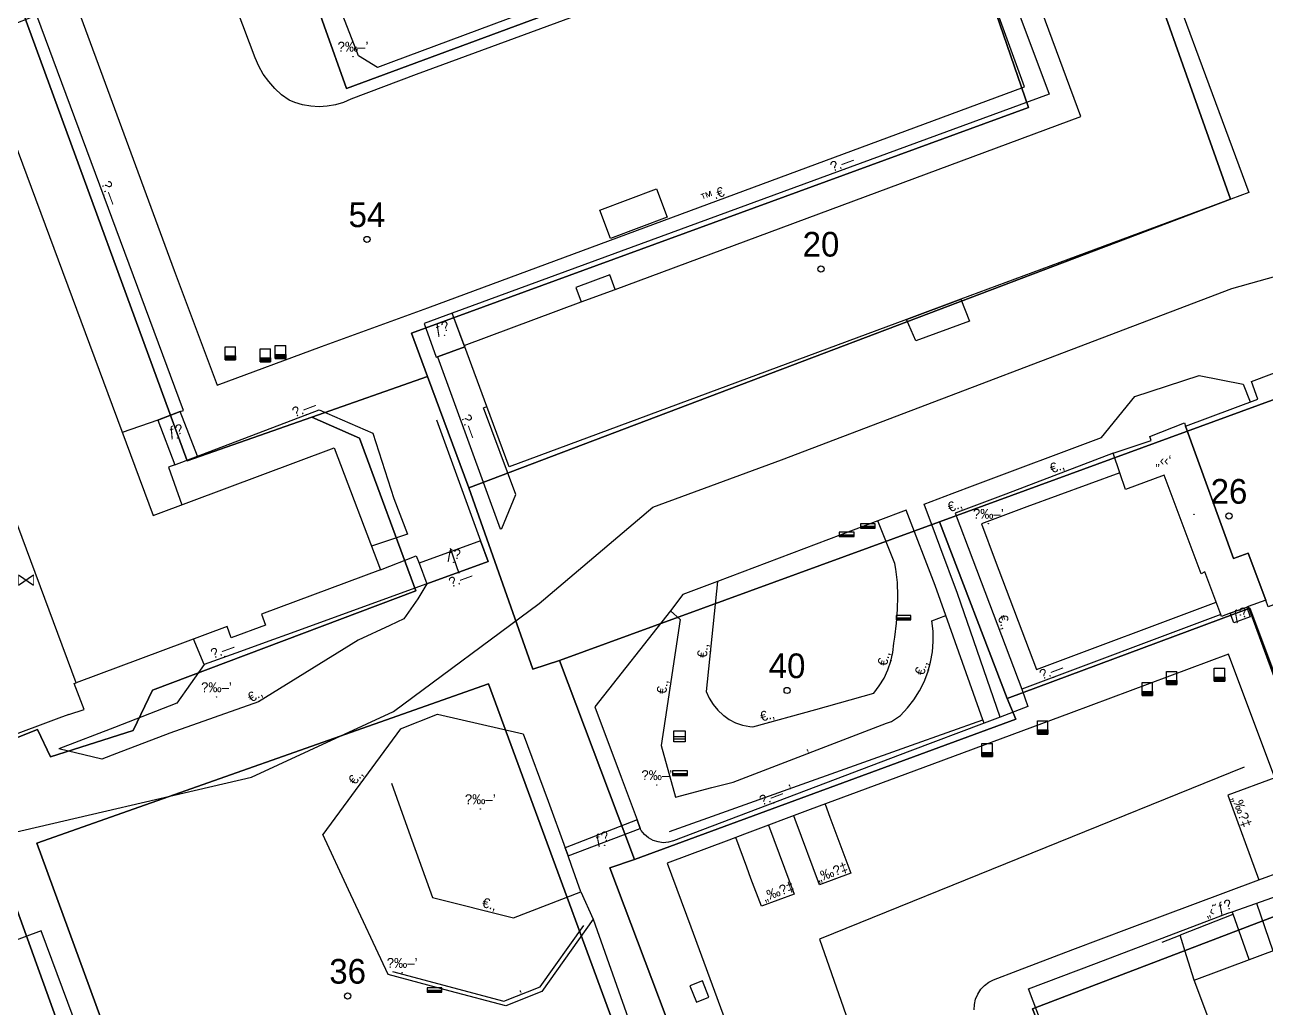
# Model space of a CAD drawing. Header units: metres. Extents: x 218299 to 220222, y 572714 to 574340.
# Drawn here: x 219743.6 to 219844.2, y 573828.1 to 573907.8 of the extents above; entities that cross this region are included whole.
import ezdxf
from ezdxf.enums import TextEntityAlignment as Align

# ---------------------------------------------------------------- set-up
doc = ezdxf.new("R2010")
doc.units = ezdxf.units.M
doc.header["$MEASUREMENT"] = 0
for name, color, linetype in [('1602', 44, 'Continuous'), ('1603', 44, 'Continuous'), ('A_POINTS', 2, 'Continuous'), ('M2200', 253, 'Continuous'), ('M2207', 253, 'Continuous'), ('M2401', 7, 'Continuous'), ('M2404', 7, 'Continuous'), ('M2407', 253, 'Continuous'), ('M2408', 253, 'Continuous'), ('M2412', 253, 'Continuous'), ('M2420', 253, 'Continuous'), ('M2430', 253, 'Continuous'), ('M2601', 253, 'Continuous'), ('M2602', 253, 'Continuous'), ('M2605', 253, 'Continuous'), ('M2804', 253, 'Continuous'), ('M4609', 253, 'Continuous'), ('M5202', 253, 'Continuous'), ('M5203', 253, 'Continuous'), ('M5235', 253, 'Continuous'), ('M5250', 253, 'Continuous')]:
    doc.layers.add(name, color=color, linetype=linetype)
doc.styles.add('HEBTXT', font='HEBTXT')
doc.styles.add('MAVAT_HEBTXT', font='HEBTXT')

# ---------------------------------------------------------------- blocks, each defined once
blk = doc.blocks.new('1603')
at = {"layer": 'A_POINTS'}
blk.add_circle((0, 0), 0.25, dxfattribs=at)
at = {"color": 0, "style": 'HEBTXT'}
blk.add_attdef('PARCEL_NUM', text='', height=2, dxfattribs=at).set_placement((0, 1), align=Align.CENTER)
at = {"color": 0, "style": 'HEBTXT', "flags": 1}
blk.add_attdef('LOT_NUM', text='', height=2, dxfattribs=at).set_placement((0, -2.5), align=Align.CENTER)
blk = doc.blocks.new('M2804')
blk.add_circle((0, 0), 0.025)
at = {"style": 'MAVAT_HEBTXT'}
blk.add_attdef('NAME', text='', height=0.8, dxfattribs=at).set_placement((0, 1.59), align=Align.MIDDLE)
blk = doc.blocks.new('M5202')
blk.add_lwpolyline([(-2, -0.53), (2, -0.53), (2, 0.67), (-2, 0.67)], close=True)
for points in [[(-2, 0), (2, 0)], [(-2, -0.33), (2, -0.33)]]:
    blk.add_lwpolyline(points)
at = {"style": 'MAVAT_HEBTXT', "flags": 1}
for tag, p in [('MARK', (0, 1.92)), ('HEIGHT', (0, -1.78)), ('NAME', (0, -4.35))]:
    blk.add_attdef(tag, text='', height=0.8, dxfattribs=at).set_placement(p, align=Align.MIDDLE)
blk = doc.blocks.new('M2404')
blk.add_circle((0, 0), 0.025)
at = {"style": 'MAVAT_HEBTXT'}
blk.add_attdef('NAME', text='', height=0.8, dxfattribs=at).set_placement((0, 1.59), align=Align.MIDDLE)
blk = doc.blocks.new('M2207')
blk.add_circle((0, 0), 0.025)
at = {"style": 'MAVAT_HEBTXT'}
blk.add_attdef('NAME', text='', height=0.8, dxfattribs=at).set_placement((0, 1.59), align=Align.MIDDLE)
blk = doc.blocks.new('M2408')
blk.add_circle((0, 0), 0.025)
at = {"style": 'MAVAT_HEBTXT'}
blk.add_attdef('NAME', text='', height=0.8, dxfattribs=at).set_placement((0, 1.59), align=Align.MIDDLE)
blk = doc.blocks.new('M2412')
blk.add_circle((0, 0), 0.025)
at = {"style": 'MAVAT_HEBTXT'}
blk.add_attdef('NAME', text='', height=0.8, dxfattribs=at).set_placement((0, 1.59), align=Align.MIDDLE)
blk = doc.blocks.new('M2430')
blk.add_circle((0, 0), 0.025)
at = {"style": 'MAVAT_HEBTXT'}
blk.add_attdef('NAME', text='', height=0.8, dxfattribs=at).set_placement((0, 1.25), align=Align.MIDDLE)
blk = doc.blocks.new('M2601')
blk.add_circle((0, 0), 0.025)
at = {"style": 'MAVAT_HEBTXT'}
blk.add_attdef('NAME', text='', height=0.8, dxfattribs=at).set_placement((0, 1.59), align=Align.MIDDLE)
blk = doc.blocks.new('M2602')
blk.add_circle((0, 0), 0.025)
at = {"style": 'MAVAT_HEBTXT'}
blk.add_attdef('NAME', text='', height=0.8, dxfattribs=at).set_placement((0, 1.59), align=Align.MIDDLE)
blk = doc.blocks.new('M2605')
blk.add_circle((0, 0), 0.025)
at = {"style": 'MAVAT_HEBTXT'}
blk.add_attdef('NAME', text='', height=0.8, dxfattribs=at).set_placement((0, 1.59), align=Align.MIDDLE)
blk = doc.blocks.new('*U89')
at = {"linetype": 'Continuous'}
for p, q in [((-0.85, 0), (-0.85, -0.66)), ((0.85, 0), (0.85, -0.66))]:
    blk.add_line(p, q, dxfattribs=at)
blk.add_solid([(-0.85, 0), (-0.85, -0.66), (0.85, -0.66)], dxfattribs=at)
at = {"linetype": 'Continuous', "extrusion": (0, 0, -1)}
blk.add_solid([(0.85, 0), (-0.85, 0), (-0.85, -0.66)], dxfattribs=at)
blk = doc.blocks.new('M5235')
for points in [[(-0.85, 1.47), (0.85, 1.47)], [(-0.85, -0.66), (-0.85, 1.47)], [(-0.85, 0), (0.85, 0)], [(0.85, -0.66), (0.85, 1.47)], [(-0.85, -0.66), (0.85, -0.66)]]:
    blk.add_lwpolyline(points)
at = {"linetype": 'Continuous'}
blk.add_blockref('*U89', (0, 0), dxfattribs=at)
at = {"style": 'MAVAT_HEBTXT', "flags": 1}
for tag, p in [('MARK', (0, 2.72)), ('HEIGHT', (0, -1.92)), ('NAME', (0, -4.48))]:
    blk.add_attdef(tag, text='', height=0.8, dxfattribs=at).set_placement(p, align=Align.MIDDLE)
blk = doc.blocks.new('M5203')
for points in [[(1.54, -1.47), (-1.54, -1.47), (-1.54, 1.47), (1.54, 1.47)], [(-1.54, 0), (1.54, 0)], [(1.54, 1.47), (1.54, -1.47)], [(-1.54, -0.66), (1.54, -0.66)]]:
    blk.add_lwpolyline(points)
at = {"style": 'MAVAT_HEBTXT', "flags": 1}
for tag, p in [('MARK', (0, 3.2)), ('HEIGHT', (0, -3.3)), ('NAME', (0, -5.87))]:
    blk.add_attdef(tag, text='', height=0.8, dxfattribs=at).set_placement(p, align=Align.MIDDLE)
blk = doc.blocks.new('M4609')
at = {"const_width": 0.134}
for points in [[(-1.22, -0.84), (-1.22, 0.84)], [(1.22, -0.84), (1.22, 0.84)]]:
    blk.add_lwpolyline(points, dxfattribs=at)
for points in [[(-1.22, -0.84), (1.22, 0.84)], [(-1.22, 0.84), (1.22, -0.84)]]:
    blk.add_lwpolyline(points)
at = {"style": 'MAVAT_HEBTXT', "flags": 1}
for tag, p in [('MARK', (0, 2.8)), ('HEIGHT', (0, -2.8)), ('NAME', (0, -5.37)), ('DIAMETER', (0, -7.94))]:
    blk.add_attdef(tag, text='', height=0.8, dxfattribs=at).set_placement(p, align=Align.MIDDLE)
blk = doc.blocks.new('111')
at = {"layer": 'M2200'}
for points in [[(219701.68, 573923.59, 610.08), (219722.63, 573931.39, 610.08), (219726.37, 573932.78, 610.08), (219729.5, 573933.94, 610.08), (219754.02, 573868.01, 610.08), (219768.69, 573873.48, 610.15), (219772.43, 573863.6, 610.15), (219772.43, 573863.6, 610.15), (219762.79, 573860, 610.15), (219763.12, 573859.11, 609.1), (219760.35, 573858.08, 609.1), (219760.01, 573859.01, 610.15), (219747.78, 573854.46, 610.15), (219747.78, 573854.46, 610.15), (219730.97, 573899.66, 610.1), (219723.28, 573920.34, 610.08), (219705.36, 573913.68, 610.08)], [(219842.79, 573894.18, 608.43), (219819.45, 573885.52, 608.43), (219815.06, 573883.89, 608.43), (219815.06, 573883.89, 608.43), (219782.87, 573871.94, 608.43), (219781.05, 573876.84, 608.46), (219779.26, 573881.66, 608.5), (219779.26, 573881.66, 608.5), (219779.22, 573881.78, 608.5), (219779.22, 573881.78, 608.5), (219779.22, 573881.78, 608.5), (219788.7, 573885.3, 608.5), (219791.46, 573886.32, 608.5), (219829.18, 573900.33, 608.5), (219823.71, 573915.08, 608.54), (219833.67, 573918.78, 608.54)], [(219852.9, 573880.89, 602.69), (219853.86, 573878.32, 602.69), (219855.26, 573878.84, 601.79), (219856.46, 573875.63, 601.79), (219855, 573875.09, 602.31), (219857.35, 573868.8, 602.61), (219857.35, 573868.8, 602.61), (219848.14, 573865.36, 602.61), (219848.14, 573865.36, 602.61), (219849.24, 573862.43, 601.94), (219849.24, 573862.43, 601.94), (219844.36, 573860.61, 601.94), (219844.36, 573860.61, 601.94), (219844.16, 573861.14, 602.02), (219842.74, 573864.96, 602.61), (219842.74, 573864.96, 602.61), (219841.55, 573864.51, 602.61), (219841.55, 573864.51, 602.61), (219837.65, 573875.25, 602.69), (219837.65, 573875.25, 602.69), (219843.52, 573877.44, 602.69), (219842.99, 573878.87, 601.94), (219846.3, 573880.11, 601.94), (219846.85, 573878.63, 602.69)], [(219863.08, 573829.54, 610.45), (219841.67, 573821.53, 610.49), (219838.36, 573830.37, 610.56), (219838.36, 573830.37, 610.56), (219859.83, 573838.39, 610.41)], [(219744.95, 573834.36, 602.22), (219738.04, 573831.79, 602.29), (219738, 573831.9, 602.29), (219731.36, 573829.43, 602.29), (219731.36, 573829.43, 602.29), (219734.04, 573822.2, 602.37), (219737.22, 573823.38, 602.37), (219739.39, 573817.52, 602.29), (219749.77, 573821.37, 602.29), (219749.77, 573821.37, 602.29)]]:
    blk.add_polyline3d(points, close=True, dxfattribs=at)
at = {"layer": 'M2207'}
for points in [[(219795.66, 573892.17, 600.04), (219791.07, 573890.45, 600.04), (219790.21, 573892.74, 600.04), (219794.81, 573894.46, 600.04), (219795.66, 573892.17, 600.04)], [(219791.46, 573886.32, 601.14), (219791.02, 573887.49, 601.14), (219788.26, 573886.46, 601.14), (219788.7, 573885.3, 601.14), (219791.46, 573886.32, 601.14)], [(219819.45, 573885.52, 602.29), (219820.16, 573883.74, 602.29), (219815.8, 573882.14, 602.29), (219815.06, 573883.89, 602.29), (219819.45, 573885.52, 602.29)], [(219844.16, 573861.14, 602.02), (219842.72, 573860.62, 602.02), (219842.62, 573860.58, 602.02), (219842.58, 573860.56, 602.02), (219841.28, 573860.09, 602.02), (219840.57, 573859.83, 602.02), (219840.51, 573859.99, 602.03), (219839.22, 573863.43, 602.25), (219838.91, 573863.28, 602.17), (219835.91, 573871.26, 602.17), (219832.8, 573870.11, 601.8), (219832.33, 573871.47, 601.83), (219831.79, 573873.04, 601.87), (219831.79, 573873.04, 601.87), (219834.86, 573874.09, 602.17), (219834.77, 573874.41, 602.17), (219837.57, 573875.51, 602.81), (219837.65, 573875.25, 602.81), (219841.55, 573864.51, 602.81), (219842.74, 573864.96, 602.06)]]:
    blk.add_polyline3d(points, close=True, dxfattribs=at)
at = {"layer": 'M2401'}
for points in [[(219820.52, 573827.96, 598.85), (219820.55, 573828.39, 598.85), (219820.65, 573828.82, 598.85), (219820.83, 573829.24, 598.85), (219821.08, 573829.62, 598.85), (219821.38, 573829.94, 598.85), (219821.72, 573830.2, 598.85), (219822.09, 573830.4, 598.85), (219824.07, 573831.15, 598.85), (219828.53, 573832.84, 598.85), (219833.12, 573834.57, 598.85), (219843.6, 573838.48, 598.85), (219847.42, 573839.9, 598.85)], [(219844.88, 573846.74, 598.85), (219841.14, 573856.76, 598.85), (219828.39, 573852.03, 598.85), (219815.64, 573847.29, 598.85), (219807.25, 573844.18, 598.85), (219801.93, 573842.19, 598.85), (219800.66, 573841.71, 598.85), (219795.67, 573839.85, 598.85), (219797.57, 573834.69, 598.85), (219804.49, 573815.88, 598.85)], [(219745.82, 573914.78, 598.85), (219750.32, 573902.51, 598.85), (219755.73, 573887.85, 598.85), (219759.2, 573878.56, 598.85), (219767.67, 573881.69, 598.85), (219776.26, 573884.83, 598.85), (219824.6, 573902.72, 598.85), (219818.48, 573919.61, 598.85), (219775.33, 573903.72, 598.85), (219770.04, 573901.73, 598.85), (219769.43, 573901.46, 598.85), (219768.79, 573901.27, 598.85), (219768.13, 573901.15, 598.85), (219767.46, 573901.11, 598.85), (219766.79, 573901.15, 598.85), (219766.13, 573901.27, 598.85), (219765.49, 573901.47, 598.85), (219765.03, 573901.66, 598.85), (219764.43, 573902.09, 598.85), (219763.88, 573902.6, 598.85), (219763.38, 573903.15, 598.85), (219762.94, 573903.76, 598.85), (219762.58, 573904.41, 598.85), (219762.28, 573905.09, 598.85), (219756.98, 573919.13, 598.85)]]:
    blk.add_polyline3d(points, dxfattribs=at)
at = {"layer": 'M2404'}
for points in [[(219820.52, 573827.96, 598.85), (219820.55, 573828.39, 598.85), (219820.65, 573828.82, 598.85), (219820.83, 573829.24, 598.85), (219821.08, 573829.62, 598.85), (219821.38, 573829.94, 598.85), (219821.72, 573830.2, 598.85), (219822.09, 573830.4, 598.85), (219824.07, 573831.15, 598.85), (219828.53, 573832.84, 598.85), (219833.12, 573834.57, 598.85), (219843.6, 573838.48, 598.85), (219847.42, 573839.9, 598.85)], [(219844.88, 573846.74, 598.85), (219841.14, 573856.76, 598.85), (219828.39, 573852.03, 598.85), (219815.64, 573847.29, 598.85), (219807.25, 573844.18, 598.85), (219801.93, 573842.19, 598.85), (219800.66, 573841.71, 598.85), (219795.67, 573839.85, 598.85), (219797.57, 573834.69, 598.85), (219804.49, 573815.88, 598.85)], [(219745.82, 573914.78, 598.85), (219750.32, 573902.51, 598.85), (219755.73, 573887.85, 598.85), (219759.2, 573878.56, 598.85), (219767.67, 573881.69, 598.85), (219776.26, 573884.83, 598.85), (219824.6, 573902.72, 598.85), (219818.48, 573919.61, 598.85), (219775.33, 573903.72, 598.85), (219770.04, 573901.73, 598.85), (219769.43, 573901.46, 598.85), (219768.79, 573901.27, 598.85), (219768.13, 573901.15, 598.85), (219767.46, 573901.11, 598.85), (219766.79, 573901.15, 598.85), (219766.13, 573901.27, 598.85), (219765.49, 573901.47, 598.85), (219765.03, 573901.66, 598.85), (219764.43, 573902.09, 598.85), (219763.88, 573902.6, 598.85), (219763.38, 573903.15, 598.85), (219762.94, 573903.76, 598.85), (219762.58, 573904.41, 598.85), (219762.28, 573905.09, 598.85), (219756.98, 573919.13, 598.85)]]:
    blk.add_polyline3d(points, dxfattribs=at)
at = {"layer": 'M2407'}
for points in [[(219820.62, 573870.48, 599.11), (219830.86, 573874.31, 599.22), (219833.54, 573877.63, 599.29), (219838.77, 573879.35, 599.29), (219842.31, 573878.65, 599.22), (219842.9, 573877.21, 599.22)], [(219782.13, 573866.92, 599.15), (219782.26, 573866.95, 599.15), (219783.41, 573869.7, 599.15), (219780.77, 573876.72, 599.23), (219781.05, 573876.84, 599.23)], [(219754.41, 573875.73, 598.4), (219751.52, 573874.72, 598.4)], [(219755.78, 573872.12, 598.4), (219755.26, 573871.92, 598.4), (219756.34, 573868.88, 598.4)], [(219832.33, 573871.47, 599.29), (219824.8, 573868.7, 599.29)], [(219818.76, 573869.79, 599.09), (219820.62, 573870.48, 599.11)], [(219817.48, 573866.25, 599.07), (219816.48, 573868.93, 599.07), (219818.76, 573869.79, 599.09)], [(219821.34, 573851.18, 598.99), (219821.24, 573851.45, 598.99), (219818.23, 573859.89, 599.04), (219817.36, 573862.34, 599.06), (219815.02, 573868.44, 599.06), (219812.74, 573867.57, 599.06), (219812.72, 573867.57, 599.06), (219799.73, 573862.66, 599.06), (219796.94, 573861.6, 599.06), (219795.94, 573860.27, 599.06)], [(219824.8, 573868.7, 599.29), (219821.12, 573867.34, 599.29), (219822.24, 573864.35, 599.29)], [(219774.62, 573866.49, 598.4), (219771.7, 573865.52, 598.4)], [(219817.75, 573865.53, 599.07), (219817.48, 573866.25, 599.07)], [(219822.65, 573851.68, 598.99), (219819.18, 573861.69, 599.07), (219817.75, 573865.53, 599.07)], [(219772.43, 573863.6, 598.4), (219775.32, 573864.73, 598.4), (219775.57, 573864.14, 598.4)], [(219822.24, 573864.35, 599.29), (219825.57, 573855.52, 599.29), (219840.14, 573860.97, 599.33)], [(219795.94, 573860.27, 599.06), (219789.8, 573852.5, 598.99), (219791.93, 573846.81, 598.91)], [(219757.41, 573857.74, 598.7), (219757.3, 573858, 598.7)], [(219758.16, 573855.93, 598.7), (219757.41, 573857.74, 598.7)], [(219747.18, 573851.89, 598.7), (219748.43, 573852.3, 598.7), (219747.63, 573854.39, 598.7), (219747.78, 573854.46, 598.7)], [(219774.06, 573850.71, 599), (219777.06, 573851.91, 599), (219783.99, 573850.32, 599), (219786.01, 573844.86, 599)], [(219791.93, 573846.81, 598.91), (219793.22, 573843.35, 598.87), (219793.48, 573842.64, 598.86)], [(219786.01, 573844.86, 599), (219787.4, 573841.07, 599)], [(219769.85, 573837.69, 598.95), (219767.76, 573842.17, 598.95)], [(219778.07, 573829.48, 598.79), (219773.06, 573830.81, 598.95), (219769.85, 573837.69, 598.95)], [(219788.66, 573837.51, 598.65), (219789.68, 573835.31, 598.65), (219789.68, 573835.31, 598.65), (219785.51, 573829.44, 598.65), (219782.58, 573828.28, 598.65), (219778.07, 573829.48, 598.79)], [(219843.39, 573836.6, 598.24), (219844.74, 573832.75, 598.24)], [(219842.81, 573832.03, 598.24), (219841.51, 573835.71, 598.23), (219841.44, 573835.91, 598.23)]]:
    blk.add_polyline3d(points, dxfattribs=at)
at = {"layer": 'M2408'}
for points in [[(219776.18, 573862.46, 599.08), (219775.46, 573861.24, 599.08)], [(219842.72, 573860.62, 598.85), (219849.6, 573841.92, 598.85), (219851.01, 573842.47, 598.85)], [(219829.28, 573818.22, 598.23), (219827.43, 573823.1, 598.23), (219824.93, 573829.67, 598.23), (219830.22, 573831.67, 598.23), (219841.09, 573835.79, 598.23), (219841.44, 573835.91, 598.23), (219852.06, 573839.66, 598.23), (219860.2, 573842.53, 598.23), (219866.01, 573844.58, 598.23), (219865.37, 573846.4, 598.23)], [(219789.68, 573835.31, 598.49), (219792.49, 573827.27, 598.49), (219794.51, 573822.46, 598.49), (219794.58, 573822.24, 598.49), (219795.08, 573822.39, 598.49), (219799.71, 573820.66, 598.49), (219800.11, 573819.66, 598.49), (219801.49, 573815.54, 598.49)]]:
    blk.add_polyline3d(points, dxfattribs=at)
at = {"layer": 'M2412'}
for points in [[(219778.25, 573884.39, 599.15), (219775.97, 573883.57, 598.1), (219776.96, 573880.83, 598.1), (219777.05, 573880.86, 598.14), (219779.26, 573881.66, 599.15)], [(219754.41, 573875.73, 598.4), (219755.78, 573872.12, 598.4), (219757.6, 573872.82, 597.95), (219756.22, 573876.42, 597.95), (219756.22, 573876.42, 597.95), (219754.45, 573875.74, 598.4), (219754.41, 573875.73, 598.4)], [(219780.53, 573865.96, 598.4), (219780.53, 573865.96, 598.4), (219775.57, 573864.14, 598.4), (219776.18, 573862.46, 599.08), (219781.15, 573864.29, 599.08), (219780.53, 573865.96, 598.4)], [(219842.62, 573860.58, 599.93), (219842.9, 573859.8, 598.73), (219841.57, 573859.31, 598.73), (219841.28, 573860.09, 599.93), (219842.62, 573860.58, 599.93)], [(219793.22, 573843.35, 598.85), (219787.4, 573841.07, 598.85), (219787.63, 573840.43, 598.55), (219793.48, 573842.64, 598.55)]]:
    blk.add_polyline3d(points, close=True, dxfattribs=at)
at = {"layer": 'M2420'}
for points in [[(219741.3, 573842), (219762, 573846.81), (219773.5, 573852.12), (219785.3, 573860.88), (219794.5, 573868.69), (219804.91, 573872.5), (219841.41, 573886.38), (219846.5, 573887.81), (219850.8, 573889), (219851, 573896.38), (219850.2, 573909.12)], [(219842.41, 573847.62), (219808, 573833.69), (219819.3, 573801.38), (219834.8, 573760.19), (219843.63, 573738.51)]]:
    blk.add_lwpolyline(points, dxfattribs=at)
at = {"layer": 'M2430'}
for points in [[(219844.88, 573846.74, 598.13), (219841.09, 573845.35, 598.13), (219843.6, 573838.48, 598.13)], [(219808.45, 573844.62, 598.11), (219808.84, 573843.56, 598.11)], [(219806.03, 573843.37, 598.18), (219805.92, 573843.68, 598.18)], [(219807.99, 573838.09, 598.18), (219806.03, 573843.37, 598.18)], [(219808.84, 573843.56, 598.11), (219810.53, 573839.04, 598.11), (219807.99, 573838.09, 598.13)], [(219803.87, 573842.91, 598.18), (219804.74, 573840.59, 598.18)], [(219802.12, 573839.51, 598.18), (219801.22, 573841.92, 598.18)], [(219804.74, 573840.59, 598.18), (219805.95, 573837.33, 598.18)], [(219802.45, 573838.61, 598.18), (219802.12, 573839.51, 598.18)], [(219805.95, 573837.33, 598.15), (219803.29, 573836.35, 598.18), (219802.45, 573838.61, 598.18)]]:
    blk.add_polyline3d(points, dxfattribs=at)
at = {"layer": 'M2601'}
for points in [[(219778.09, 573865.35, 599.75), (219778.78, 573863.32, 600.38)], [(219813.43, 573851.17, 599.81), (219813.83, 573851.32, 599.81)], [(219815.45, 573849.39, 600.1), (219821.24, 573851.45, 600.13)], [(219800.8, 573846.36, 599.81), (219801.01, 573846.41, 599.81), (219813.43, 573851.17, 599.81)], [(219795.85, 573842.4, 599.98), (219815.45, 573849.39, 600.1)], [(219799.29, 573845.96, 599.81), (219800.8, 573846.36, 599.81)], [(219796.33, 573845.19, 599.81), (219799.29, 573845.96, 599.81)], [(219835.76, 573833.45, 598.65), (219837.22, 573834.02, 598.65), (219837.26, 573834.04, 598.65), (219841.51, 573835.71, 598.65)], [(219773.41, 573831.07, 599.14), (219782.44, 573828.65, 599.22), (219785.37, 573829.81, 599.24), (219788.92, 573834.79, 599.22)], [(219837.73, 573832.32, 598.65), (219837.22, 573834.02, 598.65)], [(219838.36, 573830.37, 598.95), (219837.73, 573832.32, 598.95), (219837.73, 573832.32, 598.95)]]:
    blk.add_polyline3d(points, dxfattribs=at)
at = {"layer": 'M2602'}
for points in [[(219831.79, 573873.04, 601.4), (219823.1, 573869.74, 601.4)], [(219823.1, 573869.74, 601.4), (219819, 573868.18, 601.4), (219820.43, 573864.42, 601.4)], [(219773.52, 573869.39, 598.7), (219774.62, 573866.49, 598.7), (219774.62, 573866.49, 598.7)], [(219814.1, 573864.11, 599.06), (219812.74, 573867.57, 599.06)], [(219820.43, 573864.42, 601.4), (219824.39, 573853.93, 601.4)], [(219807.7, 573852.3, 598.84), (219812.39, 573853.61, 598.84), (219812.84, 573854.2, 598.87), (219813.23, 573854.83, 598.9), (219813.54, 573855.49, 598.92), (219813.78, 573856.19, 598.93), (219813.94, 573856.91, 598.93), (219814.03, 573857.65, 598.92), (219814.1, 573858.14, 598.99), (219814.23, 573859.29, 598.93), (219814.33, 573860.38, 598.95), (219814.36, 573861.48, 598.98), (219814.31, 573862.57, 599.01), (219814.18, 573863.66, 599.05), (219814.1, 573864.11, 599.06)], [(219799.73, 573862.66, 599.06), (219798.82, 573853.74, 598.99), (219799.06, 573853.2, 598.99), (219799.38, 573852.69, 599), (219799.76, 573852.24, 598.99), (219800.2, 573851.83, 598.97), (219800.25, 573851.8, 598.97)], [(219775.46, 573861.24, 599.49), (219774.32, 573859.62, 599.49), (219773.19, 573859.09, 599.46)], [(219795.94, 573860.27, 599.06), (219796.72, 573859.57, 599.06), (219795.49, 573851.5, 598.94)], [(219813.83, 573851.32, 598.91), (219814.57, 573851.8, 598.99), (219815.14, 573852.41, 598.99), (219815.65, 573853.08, 598.99), (219816.1, 573853.79, 598.99), (219816.47, 573854.54, 598.99), (219816.77, 573855.32, 598.99), (219817, 573856.13, 598.99), (219817.15, 573856.95, 598.99), (219817.21, 573857.79, 598.99), (219817.2, 573858.62, 598.99), (219817.11, 573859.46, 598.99), (219817.11, 573859.48, 598.99), (219818.23, 573859.89, 599.04)], [(219773.19, 573859.09, 599.46), (219770.63, 573857.9, 599.38), (219762.55, 573852.92, 599.38), (219755.37, 573850.37, 599.38), (219751.06, 573848.71, 599.35)], [(219746.37, 573851.59, 599.23), (219733.16, 573846.64, 599.23), (219728.98, 573850.18, 598.63)], [(219747.18, 573851.89, 599.23), (219746.37, 573851.59, 599.23)], [(219795.49, 573851.5, 598.94), (219795.17, 573849.38, 598.91), (219796.33, 573845.19, 598.91)], [(219800.25, 573851.8, 598.97), (219800.69, 573851.49, 598.95), (219801.21, 573851.22, 598.93), (219801.77, 573851.02, 598.89), (219802.36, 573850.9, 598.85), (219802.59, 573850.88, 598.84), (219807.7, 573852.3, 598.84)], [(219774.06, 573850.71, 599.15), (219774.06, 573850.71, 599.15), (219767.76, 573842.17, 599.15)], [(219751.06, 573848.71, 599.35), (219749.86, 573848.26, 599.34), (219746.37, 573849.09, 599.42)], [(219773.34, 573846.32, 599.3), (219773.77, 573845.1, 599.31)], [(219773.77, 573845.1, 599.31), (219774.74, 573842.38, 599.34)], [(219774.74, 573842.38, 599.34), (219776.64, 573837.06, 599.38), (219783.2, 573835.42, 599.3), (219788.66, 573837.51, 599.23), (219788.66, 573837.51, 599.23), (219787.91, 573839.64, 599.32)], [(219787.91, 573839.64, 599.32), (219787.63, 573840.43, 599.35), (219787.4, 573841.07, 599.38), (219787.4, 573841.07, 599.38)]]:
    blk.add_polyline3d(points, dxfattribs=at)
at = {"layer": 'M2605'}
for points in [[(219827.21, 573924.54, 598.25), (219819.3, 573921.66, 598.25), (219810.56, 573918.47, 598.25), (219790.91, 573911.3, 597.95), (219773.27, 573904.69, 597.67)], [(219822.42, 573916.61, 599.23), (219823.11, 573914.86, 599.23), (219822.02, 573914.43, 599.23), (219826.6, 573902.13, 599.08), (219778.25, 573884.39, 599.15)], [(219773.27, 573904.69, 597.67), (219772.2, 573904.29, 597.65), (219770.66, 573905.25, 597.65), (219769.21, 573909, 597.65)], [(219754.41, 573875.73, 598.4), (219756.22, 573876.42, 598.4), (219756.49, 573876.51, 598.4), (219744.61, 573908.52, 598.33), (219744.14, 573908.34, 598.33), (219742.75, 573907.8, 598.33), (219739.66, 573906.62, 598.33)], [(219779.22, 573881.78, 599.15), (219778.25, 573884.39, 599.15)], [(219779.22, 573881.78, 599.15), (219779.26, 573881.66, 599.15), (219777.05, 573880.86, 599.15), (219782.13, 573866.92, 599.15)], [(219755.78, 573872.12, 598.4), (219767.48, 573876.56, 598.4), (219771.81, 573874.68, 598.4), (219773.52, 573869.39, 598.55), (219773.52, 573869.39, 598.55)], [(219776.98, 573875.76, 598.18), (219780.53, 573865.96, 599.08), (219781.15, 573864.29, 599.08), (219776.18, 573862.46, 599.08), (219764.81, 573858.34, 599.08)], [(219840.51, 573859.99, 599.38), (219824.39, 573853.93, 599.08), (219824.39, 573853.93, 599.08), (219824.88, 573852.53, 599), (219822.65, 573851.68, 598.99), (219821.34, 573851.18, 598.99), (219815.33, 573848.9, 598.96)], [(219763.78, 573857.96, 599.08), (219760.72, 573856.86, 599.08)], [(219764.81, 573858.34, 599.08), (219763.78, 573857.96, 599.08)], [(219760.72, 573856.86, 599.08), (219758.16, 573855.93, 599.08), (219758.16, 573855.93, 599.08), (219755.94, 573852.79, 599.08), (219750.89, 573850.84, 599.12)], [(219750.89, 573850.84, 599.12), (219746.37, 573849.09, 599.15)], [(219815.33, 573848.9, 598.96), (219796.18, 573841.64, 598.85), (219795.77, 573841.53, 598.85), (219795.35, 573841.5, 598.85), (219794.93, 573841.56, 598.85), (219794.53, 573841.68, 598.85), (219794.16, 573841.89, 598.85), (219793.83, 573842.16, 598.85), (219793.56, 573842.48, 598.85), (219793.48, 573842.64, 598.86)]]:
    blk.add_polyline3d(points, dxfattribs=at)
at = {"layer": 'M5250'}
blk.add_polyline3d([(219797.51, 573829.89, 598.35), (219798.04, 573828.58, 598.35), (219799.05, 573828.99, 598.35), (219798.53, 573830.3, 598.35), (219797.51, 573829.89, 598.35)], dxfattribs=at)
at = {"layer": 'M2207'}
ref = blk.add_blockref('M2207', (219838.34, 573868.1), dxfattribs=dict(at, xscale=0.5, yscale=0.5, zscale=0.5))
ref.add_attrib('NAME', '„‹‹‘', dxfattribs={"layer": '0', "height": 0.8, "style": 'MAVAT_HEBTXT'}).set_placement((219835.86, 573872.4), align=Align.MIDDLE)
at = {"layer": 'M2404'}
ref = blk.add_blockref('M2404', (219799.51, 573893.43), dxfattribs=dict(at, xscale=0.5, yscale=0.5, zscale=0.5))
ref.add_attrib('NAME', '™.€', dxfattribs={"layer": '0', "height": 0.8, "rotation": 20.3097, "style": 'MAVAT_HEBTXT'}).set_placement((219799.32, 573893.95), align=Align.MIDDLE)
at = {"layer": 'M2408'}
ref = blk.add_blockref('M2408', (219840.54, 573835.58), dxfattribs=dict(at, xscale=0.5, yscale=0.5, zscale=0.5))
ref.add_attrib('NAME', '„‹˜ƒ\x8e', dxfattribs={"layer": '0', "height": 0.8, "rotation": 20.7133, "style": 'MAVAT_HEBTXT'}).set_placement((219840.34, 573836.09), align=Align.MIDDLE)
at = {"layer": 'M2412'}
ref = blk.add_blockref('M2412', (219777.61, 573882.61), dxfattribs=dict(at, xscale=0.5, yscale=0.5, zscale=0.5))
ref.add_attrib('NAME', 'ƒ\x8e', dxfattribs={"layer": '0', "height": 0.8, "rotation": 18.8111, "style": 'MAVAT_HEBTXT'}).set_placement((219777.43, 573883.13), align=Align.MIDDLE)
ref = blk.add_blockref('M2412', (219756, 573874.27), dxfattribs=dict(at, xscale=0.5, yscale=0.5, zscale=0.5))
ref.add_attrib('NAME', 'ƒ\x8e', dxfattribs={"layer": '0', "height": 0.8, "rotation": 15.0499, "style": 'MAVAT_HEBTXT'}).set_placement((219755.86, 573874.8), align=Align.MIDDLE)
ref = blk.add_blockref('M2412', (219778.36, 573864.21), dxfattribs=dict(at, xscale=0.5, yscale=0.5, zscale=0.5))
ref.add_attrib('NAME', 'ƒ\x8e', dxfattribs={"layer": '0', "height": 0.8, "style": 'MAVAT_HEBTXT'}).set_placement((219778.36, 573864.76), align=Align.MIDDLE)
ref = blk.add_blockref('M2412', (219842.09, 573859.94), dxfattribs=dict(at, xscale=0.5, yscale=0.5, zscale=0.5))
ref.add_attrib('NAME', 'ƒ\x8e', dxfattribs={"layer": '0', "height": 0.8, "rotation": 20.061, "style": 'MAVAT_HEBTXT'}).set_placement((219842.09, 573859.94), align=Align.MIDDLE)
ref = blk.add_blockref('M2412', (219790.59, 573841.29), dxfattribs=dict(at, xscale=0.5, yscale=0.5, zscale=0.5))
ref.add_attrib('NAME', 'ƒ\x8e', dxfattribs={"layer": '0', "height": 0.8, "rotation": 20.7068, "style": 'MAVAT_HEBTXT'}).set_placement((219790.39, 573841.8), align=Align.MIDDLE)
at = {"layer": 'M2430'}
ref = blk.add_blockref('M2430', (219841.65, 573843.81), dxfattribs=dict(at, xscale=0.5, yscale=0.5, zscale=0.5))
ref.add_attrib('NAME', '„‰\x90‡', dxfattribs={"layer": '0', "height": 0.8, "rotation": 290.0404, "style": 'MAVAT_HEBTXT'}).set_placement((219842.17, 573844), align=Align.MIDDLE)
ref = blk.add_blockref('M2430', (219809.22, 573838.55), dxfattribs=dict(at, xscale=0.5, yscale=0.5, zscale=0.5))
ref.add_attrib('NAME', '„‰\x90‡', dxfattribs={"layer": '0', "height": 0.8, "rotation": 20.3875, "style": 'MAVAT_HEBTXT'}).set_placement((219809.03, 573839.07), align=Align.MIDDLE)
ref = blk.add_blockref('M2430', (219803.49, 573836.42), dxfattribs=dict(at, xscale=0.5, yscale=0.5, zscale=0.5))
ref.add_attrib('NAME', '„‰\x90‡', dxfattribs={"layer": '0', "height": 0.8, "rotation": 20.3875, "style": 'MAVAT_HEBTXT'}).set_placement((219804.68, 573837.51), align=Align.MIDDLE)
at = {"layer": 'M2601'}
ref = blk.add_blockref('M2601', (219807.12, 573848.75), dxfattribs=dict(at, xscale=0.5, yscale=0.5, zscale=0.5))
ref.add_attrib('NAME', '‚', dxfattribs={"layer": '0', "height": 0.8, "rotation": 20.9466, "style": 'MAVAT_HEBTXT'}).set_placement((219806.92, 573849.26), align=Align.MIDDLE)
ref = blk.add_blockref('M2601', (219805.65, 573845.89), dxfattribs=dict(at, xscale=0.5, yscale=0.5, zscale=0.5))
ref.add_attrib('NAME', '‚', dxfattribs={"layer": '0', "height": 0.8, "rotation": 19.6184, "style": 'MAVAT_HEBTXT'}).set_placement((219805.47, 573846.41), align=Align.MIDDLE)
ref = blk.add_blockref('M2601', (219783.86, 573829.21), dxfattribs=dict(at, xscale=0.5, yscale=0.5, zscale=0.5))
ref.add_attrib('NAME', '‚', dxfattribs={"layer": '0', "height": 0.8, "rotation": 21.6297, "style": 'MAVAT_HEBTXT'}).set_placement((219783.66, 573829.73), align=Align.MIDDLE)
at = {"layer": 'M2602'}
ref = blk.add_blockref('M2602', (219827.44, 573871.39), dxfattribs=dict(at, xscale=0.5, yscale=0.5, zscale=0.5))
ref.add_attrib('NAME', '€.‚', dxfattribs={"layer": '0', "height": 0.8, "rotation": 20.8018, "style": 'MAVAT_HEBTXT'}).set_placement((219827.25, 573871.91), align=Align.MIDDLE)
ref = blk.add_blockref('M2602', (219819.17, 573868.25), dxfattribs=dict(at, xscale=0.5, yscale=0.5, zscale=0.5))
ref.add_attrib('NAME', '€.‚', dxfattribs={"layer": '0', "height": 0.8, "rotation": 20.8018, "style": 'MAVAT_HEBTXT'}).set_placement((219818.97, 573868.76), align=Align.MIDDLE)
ref = blk.add_blockref('M2602', (219822.41, 573859.17), dxfattribs=dict(at, xscale=0.5, yscale=0.5, zscale=0.5))
ref.add_attrib('NAME', '€.‚', dxfattribs={"layer": '0', "height": 0.8, "rotation": 290.726, "style": 'MAVAT_HEBTXT'}).set_placement((219822.92, 573859.37), align=Align.MIDDLE)
ref = blk.add_blockref('M2602', (219799.15, 573856.98), dxfattribs=dict(at, xscale=0.5, yscale=0.5, zscale=0.5))
ref.add_attrib('NAME', '€.‚', dxfattribs={"layer": '0', "height": 0.8, "rotation": 84.1672, "style": 'MAVAT_HEBTXT'}).set_placement((219798.6, 573857.04), align=Align.MIDDLE)
ref = blk.add_blockref('M2602', (219813.8, 573856.27), dxfattribs=dict(at, xscale=0.5, yscale=0.5, zscale=0.5))
ref.add_attrib('NAME', '€.‚', dxfattribs={"layer": '0', "height": 0.8, "rotation": 77.2291, "style": 'MAVAT_HEBTXT'}).set_placement((219813.26, 573856.39), align=Align.MIDDLE)
ref = blk.add_blockref('M2602', (219816.82, 573855.48), dxfattribs=dict(at, xscale=0.5, yscale=0.5, zscale=0.5))
ref.add_attrib('NAME', '€.‚', dxfattribs={"layer": '0', "height": 0.8, "rotation": 74.3926, "style": 'MAVAT_HEBTXT'}).set_placement((219816.29, 573855.63), align=Align.MIDDLE)
ref = blk.add_blockref('M2602', (219795.88, 573854.03), dxfattribs=dict(at, xscale=0.5, yscale=0.5, zscale=0.5))
ref.add_attrib('NAME', '€.‚', dxfattribs={"layer": '0', "height": 0.8, "rotation": 81.3596, "style": 'MAVAT_HEBTXT'}).set_placement((219795.33, 573854.11), align=Align.MIDDLE)
ref = blk.add_blockref('M2602', (219762.58, 573852.94), dxfattribs=dict(at, xscale=0.5, yscale=0.5, zscale=0.5))
ref.add_attrib('NAME', '€.‚', dxfattribs={"layer": '0', "height": 0.8, "rotation": 31.6731, "style": 'MAVAT_HEBTXT'}).set_placement((219762.29, 573853.41), align=Align.MIDDLE)
ref = blk.add_blockref('M2602', (219803.92, 573851.24), dxfattribs=dict(at, xscale=0.5, yscale=0.5, zscale=0.5))
ref.add_attrib('NAME', '€.‚', dxfattribs={"layer": '0', "height": 0.8, "rotation": 15.5898, "style": 'MAVAT_HEBTXT'}).set_placement((219803.77, 573851.77), align=Align.MIDDLE)
ref = blk.add_blockref('M2602', (219770.91, 573846.44), dxfattribs=dict(at, xscale=0.5, yscale=0.5, zscale=0.5))
ref.add_attrib('NAME', '€.‚', dxfattribs={"layer": '0', "height": 0.8, "rotation": 53.6263, "style": 'MAVAT_HEBTXT'}).set_placement((219770.46, 573846.77), align=Align.MIDDLE)
ref = blk.add_blockref('M2602', (219781.11, 573835.94), dxfattribs=dict(at, xscale=0.5, yscale=0.5, zscale=0.5))
ref.add_attrib('NAME', '€.‚', dxfattribs={"layer": '0', "height": 0.8, "rotation": 346.0374, "style": 'MAVAT_HEBTXT'}).set_placement((219781.24, 573836.48), align=Align.MIDDLE)
at = {"layer": 'M2605'}
ref = blk.add_blockref('M2605', (219810.02, 573896.04), dxfattribs=dict(at, xscale=0.5, yscale=0.5, zscale=0.5))
ref.add_attrib('NAME', '\x9a.—', dxfattribs={"layer": '0', "height": 0.8, "rotation": 20.1441, "style": 'MAVAT_HEBTXT'}).set_placement((219809.83, 573896.56), align=Align.MIDDLE)
ref = blk.add_blockref('M2605', (219750.01, 573893.96), dxfattribs=dict(at, xscale=0.5, yscale=0.5, zscale=0.5))
ref.add_attrib('NAME', '\x9a.—', dxfattribs={"layer": '0', "height": 0.8, "rotation": 290.3542, "style": 'MAVAT_HEBTXT'}).set_placement((219750.53, 573894.15), align=Align.MIDDLE)
ref = blk.add_blockref('M2605', (219766.43, 573876.17), dxfattribs=dict(at, xscale=0.5, yscale=0.5, zscale=0.5))
ref.add_attrib('NAME', '\x9a.—', dxfattribs={"layer": '0', "height": 0.8, "rotation": 20.7701, "style": 'MAVAT_HEBTXT'}).set_placement((219766.24, 573876.68), align=Align.MIDDLE)
ref = blk.add_blockref('M2605', (219779.16, 573875.06), dxfattribs=dict(at, xscale=0.5, yscale=0.5, zscale=0.5))
ref.add_attrib('NAME', '\x9a.—', dxfattribs={"layer": '0', "height": 0.8, "rotation": 290.0454, "style": 'MAVAT_HEBTXT'}).set_placement((219779.68, 573875.24), align=Align.MIDDLE)
ref = blk.add_blockref('M2605', (219778.73, 573863.4), dxfattribs=dict(at, xscale=0.5, yscale=0.5, zscale=0.5))
ref.add_attrib('NAME', '\x9a.—', dxfattribs={"layer": '0', "height": 0.8, "rotation": 20.2065, "style": 'MAVAT_HEBTXT'}).set_placement((219778.92, 573862.88), align=Align.MIDDLE)
ref = blk.add_blockref('M2605', (219759.83, 573856.59), dxfattribs=dict(at, xscale=0.5, yscale=0.5, zscale=0.5))
ref.add_attrib('NAME', '\x9a.—', dxfattribs={"layer": '0', "height": 0.8, "rotation": 19.9242, "style": 'MAVAT_HEBTXT'}).set_placement((219759.64, 573857.11), align=Align.MIDDLE)
ref = blk.add_blockref('M2605', (219826.98, 573854.9), dxfattribs=dict(at, xscale=0.5, yscale=0.5, zscale=0.5))
ref.add_attrib('NAME', '\x9a.—', dxfattribs={"layer": '0', "height": 0.8, "rotation": 20.5951, "style": 'MAVAT_HEBTXT'}).set_placement((219826.78, 573855.42), align=Align.MIDDLE)
ref = blk.add_blockref('M2605', (219804.29, 573844.72), dxfattribs=dict(at, xscale=0.5, yscale=0.5, zscale=0.5))
ref.add_attrib('NAME', '\x9a.—', dxfattribs={"layer": '0', "height": 0.8, "rotation": 20.7687, "style": 'MAVAT_HEBTXT'}).set_placement((219804.09, 573845.23), align=Align.MIDDLE)
at = {"layer": 'M2804'}
ref = blk.add_blockref('M2804', (219770.21, 573905.18, 605.06), dxfattribs=dict(at, xscale=0.5, yscale=0.5, zscale=0.5))
ref.add_attrib('NAME', '\x8d‰–’', dxfattribs={"layer": '0', "height": 0.8, "style": 'MAVAT_HEBTXT'}).set_placement((219770.21, 573905.98, 605.06), align=Align.MIDDLE)
ref = blk.add_blockref('M2804', (219821.68, 573867.35, 616.76), dxfattribs=dict(at, xscale=0.5, yscale=0.5, zscale=0.5))
ref.add_attrib('NAME', '\x8d‰–’', dxfattribs={"layer": '0', "height": 0.8, "style": 'MAVAT_HEBTXT'}).set_placement((219821.68, 573868.14, 616.76), align=Align.MIDDLE)
ref = blk.add_blockref('M2804', (219759.15, 573853.3, 612.56), dxfattribs=dict(at, xscale=0.5, yscale=0.5, zscale=0.5))
ref.add_attrib('NAME', '\x8d‰–’', dxfattribs={"layer": '0', "height": 0.8, "style": 'MAVAT_HEBTXT'}).set_placement((219759.15, 573854.09, 612.56), align=Align.MIDDLE)
ref = blk.add_blockref('M2804', (219794.82, 573846.18, 617.36), dxfattribs=dict(at, xscale=0.5, yscale=0.5, zscale=0.5))
ref.add_attrib('NAME', '\x8d‰–’', dxfattribs={"layer": '0', "height": 0.8, "style": 'MAVAT_HEBTXT'}).set_placement((219794.82, 573846.97, 617.36), align=Align.MIDDLE)
ref = blk.add_blockref('M2804', (219780.52, 573844.22, 615.56), dxfattribs=dict(at, xscale=0.5, yscale=0.5, zscale=0.5))
ref.add_attrib('NAME', '\x8d‰–’', dxfattribs={"layer": '0', "height": 0.8, "style": 'MAVAT_HEBTXT'}).set_placement((219780.52, 573845.02, 615.56), align=Align.MIDDLE)
ref = blk.add_blockref('M2804', (219774.19, 573830.96, 608.96), dxfattribs=dict(at, xscale=0.5, yscale=0.5, zscale=0.5))
ref.add_attrib('NAME', '\x8d‰–’', dxfattribs={"layer": '0', "height": 0.8, "style": 'MAVAT_HEBTXT'}).set_placement((219774.19, 573831.76, 608.96), align=Align.MIDDLE)
at = {"layer": 'M4609', "xscale": 0.5, "yscale": 0.5, "zscale": 0.5}
blk.add_blockref('M4609', (219743.73, 573862.78, 598.99), dxfattribs=at)
at = {"layer": 'M5202', "xscale": 0.3, "yscale": 0.3, "zscale": 0.3}
for p in [(219810.2, 573866.45, 599.08), (219811.92, 573867.13, 599.08), (219814.81, 573859.7, 598.86), (219796.7, 573847.11, 598.86), (219776.81, 573829.55, 598.57)]:
    blk.add_blockref('M5202', p, dxfattribs=at)
at = {"layer": 'M5203', "xscale": 0.3, "yscale": 0.3, "zscale": 0.3}
blk.add_blockref('M5203', (219796.66, 573850.11, 598.86), dxfattribs=at)
at = {"layer": 'M5235', "xscale": 0.5, "yscale": 0.5, "zscale": 0.5}
for p in [(219760.28, 573880.93, 597.56), (219763.11, 573880.77, 597.56), (219764.34, 573881.05, 597.56), (219836.53, 573854.63, 598.37), (219840.4, 573854.91, 598.37), (219834.56, 573853.75, 598.37), (219826.08, 573850.63, 598.29), (219821.58, 573848.81, 598.29)]:
    blk.add_blockref('M5235', p, dxfattribs=at)

msp = doc.modelspace()

# ---------------------------------------------------------------- linework, layer by layer
at = {"layer": '1602'}
for points in [[(219818.1245, 573920.5192), (219820.027, 573915.3777), (219824.9441, 573901.0646), (219774.959, 573882.7684), (219776.2512, 573879.2557), (219766.8845, 573875.9718), (219756.7696, 573872.4256), (219743.8443, 573907.7569), (219733.6787, 573935.9864), (219730.064, 573938.0265), (219719.8319, 573934.1274), (219719.3548, 573935.4088), (219717.735, 573936.1365), (219736.9939, 573944.7337), (219745.303, 573948.4853), (219757.2136, 573954.2404), (219758.0715, 573952.0848), (219747.5292, 573948.2065), (219758.167, 573919.0684), (219763.1187, 573920.8937), (219764.2599, 573917.8596), (219769.6929, 573902.5853)], [(219818.1245, 573920.5192), (219769.6929, 573902.5853), (219764.2599, 573917.8596), (219823.2887, 573940.0865), (219829.1495, 573924.6755)], [(219775.293, 573861.9023), (219753.9704, 573853.8494), (219752.4115, 573850.5798), (219745.7052, 573848.4641), (219744.6559, 573850.6598), (219738.5926, 573848.2735), (219735.6939, 573855.4813), (219720.7955, 573895.9385), (219696.1983, 573886.9683), (219684.072, 573918.9435), (219684.9687, 573920.4354), (219690.3964, 573922.5684), (219689.1393, 573925.2803), (219717.735, 573936.1365), (219719.3548, 573935.4088), (219719.8319, 573934.1274), (219730.064, 573938.0265), (219733.6787, 573935.9864), (219743.8443, 573907.7569), (219756.7696, 573872.4256), (219766.8845, 573875.9718), (219770.7485, 573874.2651)], [(219776.2512, 573879.2557), (219774.959, 573882.7684), (219824.9441, 573901.0646), (219820.027, 573915.3777), (219831.9162, 573920.0601), (219841.2839, 573893.6159), (219779.5967, 573870.234)], [(219864.6153, 573845.7755), (219850.3628, 573840.4807), (219842.8661, 573860.4891), (219823.218, 573853.1855), (219817.7359, 573867.4793), (219851.6177, 573879.8791), (219857.3037, 573864.7018)], [(219823.9051, 573851.5078), (219793.019, 573840.1321), (219786.9379, 573856.245), (219817.7359, 573867.4793), (219823.218, 573853.1855)], [(219850.9872, 573755.0794), (219842.5227, 573752.0407), (219832.5044, 573748.4105), (219812.4989, 573741.3322), (219813.7231, 573743.376), (219819.955, 573745.8156), (219822.1704, 573750.2244), (219818.1301, 573760.4476), (219820.2052, 573761.1286), (219798.9917, 573818.3371), (219791.0253, 573839.4506), (219793.019, 573840.1321), (219823.9051, 573851.5078), (219823.218, 573853.1855), (219842.8661, 573860.4891), (219850.3628, 573840.4807), (219851.3534, 573838.0071), (219825.2574, 573828.0395), (219829.2334, 573818.09), (219825.4761, 573816.4837), (219846.0624, 573759.7614), (219848.9722, 573760.7595)], [(219758.4176, 573803.6679), (219744.5849, 573841.4642), (219781.197, 573854.355), (219794.9989, 573816.8933)], [(219863.2316, 573773.93), (219846.4361, 573768.0536), (219848.9722, 573760.7595), (219846.0624, 573759.7614), (219825.4761, 573816.4837), (219829.2334, 573818.09), (219825.2574, 573828.0395), (219851.3534, 573838.0071), (219865.4455, 573843.1432), (219871.0217, 573828.336), (219857.3044, 573823.6405), (219864.1512, 573805.8505), (219858.8651, 573790.2345), (219863.9093, 573776.5381)], [(219750.2557, 573755.5843), (219742.5908, 573752.8947), (219664.4031, 573724.1499), (219650.6411, 573761.2744), (219637.0462, 573797.4705), (219656.1187, 573804.9947), (219658.174, 573809.4721), (219741.4007, 573840.3715), (219755.0527, 573802.6059), (219768.6046, 573765.969), (219763.4102, 573763.8651), (219749.0326, 573758.461)]]:
    msp.add_lwpolyline(points, close=True, dxfattribs=at)
for points in [[(219887.8445, 573913.8195), (219865.942, 573905.7189), (219870.6377, 573893.5257), (219859.387, 573888.9605), (219851.6177, 573879.8791), (219817.7359, 573867.4793), (219786.9379, 573856.245), (219784.7856, 573855.566), (219779.5967, 573870.234), (219841.2839, 573893.6159), (219831.9162, 573920.0601), (219837.6584, 573922.0293), (219840.5269, 573922.8554), (219841.999, 573919.152), (219852.472, 573916.1625), (219861.2465, 573919.2724), (219867.3392, 573928.1337), (219877.0533, 573931.6161)], [(219738.5926, 573848.2735), (219744.6559, 573850.6598), (219745.7052, 573848.4641), (219752.4115, 573850.5798), (219753.9704, 573853.8494), (219775.293, 573861.9023), (219770.7485, 573874.2651), (219766.8845, 573875.9718), (219776.2512, 573879.2557), (219779.5967, 573870.234), (219784.7856, 573855.566), (219786.9379, 573856.245), (219793.019, 573840.1321), (219791.0253, 573839.4506), (219798.9917, 573818.3371), (219796.2931, 573817.246), (219794.9989, 573816.8933), (219781.197, 573854.355), (219744.5849, 573841.4642), (219758.4176, 573803.6679), (219755.0527, 573802.6059), (219741.4007, 573840.3715)]]:
    msp.add_lwpolyline(points, dxfattribs=at)

# ---------------------------------------------------------------- block references
msp.add_blockref('111', (0, 0))
at = {"layer": '1603'}
for p, values in [((219771.3395, 573890.3644), {'PARCEL_NUM': '54'}), ((219808.1214, 573887.9765), {'PARCEL_NUM': '20'}), ((219841.1756, 573867.9592), {'PARCEL_NUM': '26'}), ((219805.3772, 573853.8281), {'PARCEL_NUM': '40'}), ((219769.7774, 573829.0793), {'PARCEL_NUM': '36'})]:
    msp.add_blockref('1603', p, dxfattribs=at).add_auto_attribs(values)

doc.saveas('drawing.dxf')
